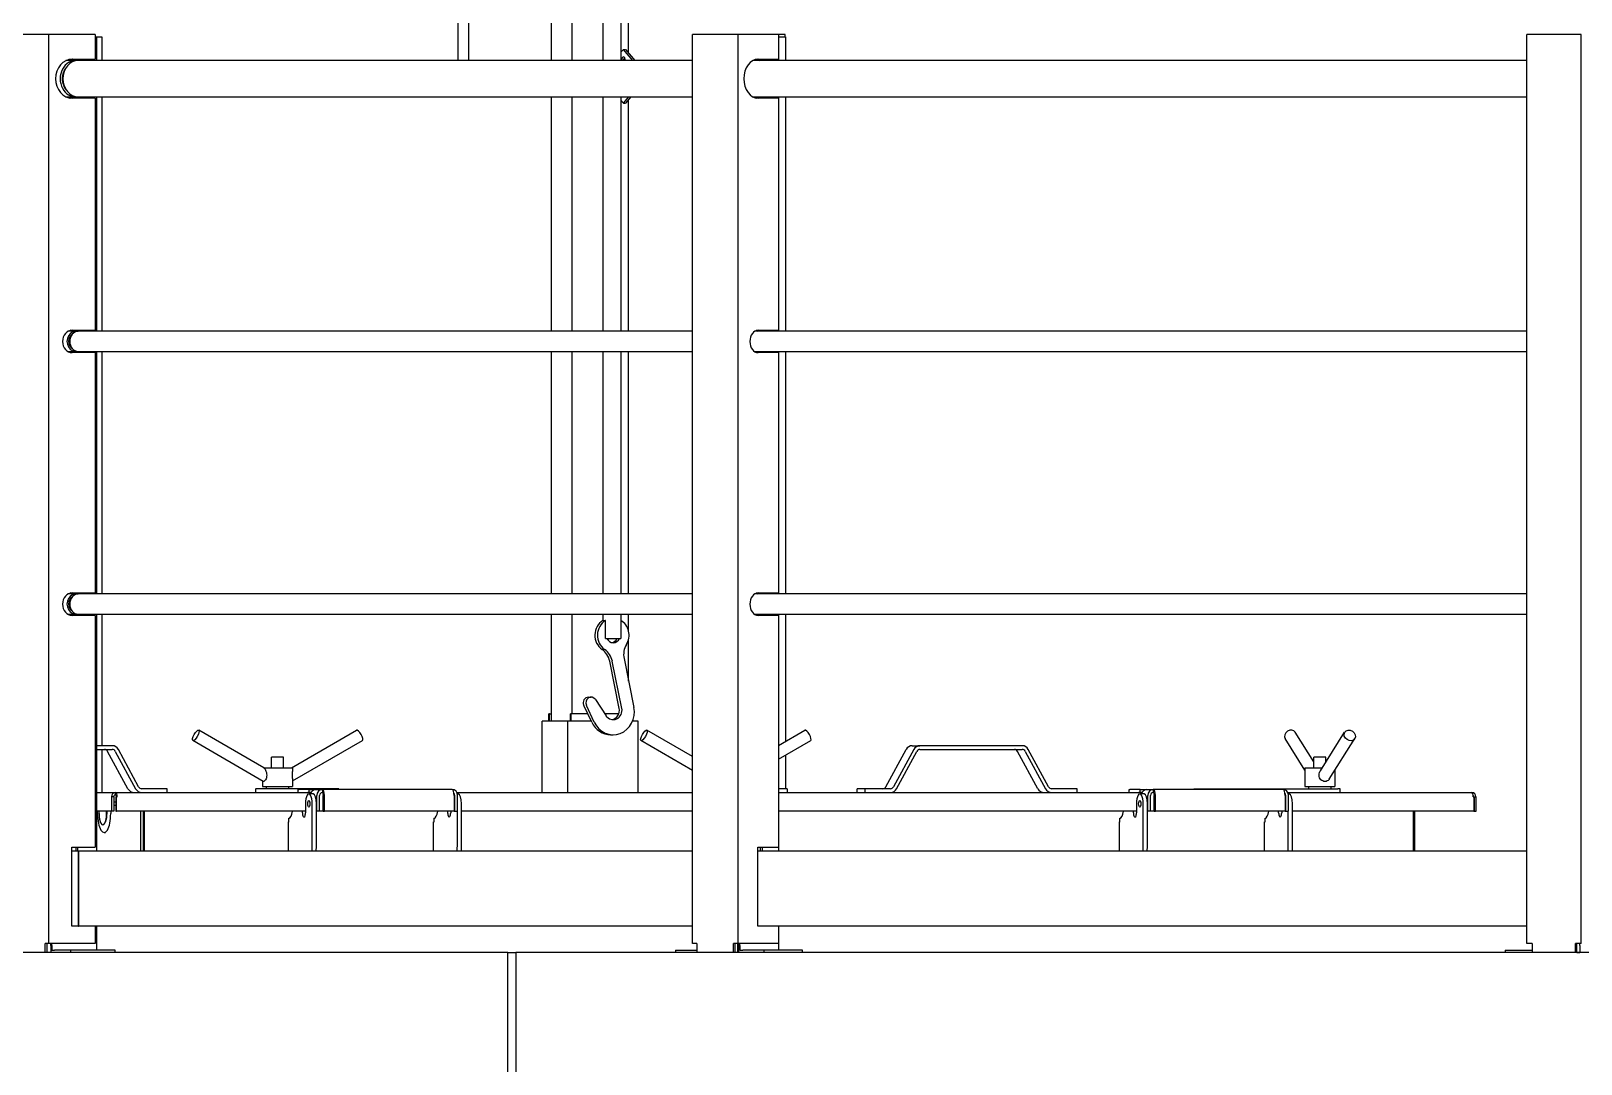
# Model space of a CAD drawing. Header units: millimetres. Extents: x 0 to 100323, y 0 to 59400.
# Drawn here: x 8368 to 10435, y 50952 to 52328 of the extents above; entities that cross this region are included whole.
import ezdxf

# ---------------------------------------------------------------- set-up
doc = ezdxf.new("R2010")
doc.units = ezdxf.units.MM
doc.header["$LTSCALE"] = 100
doc.layers.add('Visible', color=7, linetype='Continuous', lineweight=25)

msp = doc.modelspace()

# ---------------------------------------------------------------- linework, layer by layer
at = {"layer": 'Visible'}
for p, q in [((8937.4, 52475.3), (8937.4, 52288.7)), ((8951.4, 52475.3), (8951.4, 52288.7)), ((9130.8, 52458.5), (9130.8, 52288.7)), ((9154.8, 52436.3), (9154.8, 52288.7)), ((9062.4, 52288.7), (9062.4, 52408.5)), ((9089.8, 52288.7), (9089.8, 52408.5)), ((9165, 52298.6), (9165, 52408.5)), ((8392.1, 52323.5), (8344.5, 52323.5)), ((8454, 52323.5), (8392.1, 52323.5)), ((8392.1, 51112.5), (8392.1, 52323.5)), ((8454, 52323.5), (8454, 52290.5)), ((8454, 52320.5), (8455.6, 52320.5)), ((8455.6, 52320.5), (8455.6, 52288.7)), ((8455.6, 52320.5), (8458, 52320.5)), ((8458, 52320.5), (8462.8, 52320.5)), ((8462.8, 52320.5), (8462.8, 52288.7)), ((9158.1, 52303.6), (9154.8, 52299.7)), ((9158.1, 52303.6), (9160.7, 52303.6)), ((9170.8, 52288.7), (9158.1, 52303.6)), ((9160.7, 52303.6), (9173.4, 52288.7)), ((9310.9, 52323.5), (9250, 52323.5)), ((9250, 51112.5), (9250, 52323.5)), ((9364.7, 52323.5), (9310.9, 52323.5)), ((9310.9, 51112.5), (9310.9, 52323.5)), ((9364.7, 52323.5), (9364.7, 52290.5)), ((9373.8, 52323.5), (9364.7, 52323.5)), ((9364.7, 52320.5), (9365, 52320.5)), ((9365, 52320.5), (9365, 52288.7)), ((9365, 52320.5), (9368, 52320.5)), ((9368, 52320.5), (9374.1, 52320.5)), ((9373.8, 52320.5), (9373.8, 52323.5)), ((9374.1, 52320.5), (9374.1, 52288.7)), ((10434.8, 52323.5), (10362.7, 52323.5)), ((10362.7, 51112.5), (10362.7, 52323.5)), ((10434.8, 51112.5), (10434.8, 52323.5)), ((8427.6, 52288.7), (8414.9, 52288.7)), ((8425.8, 52288.7), (8423, 52290.5)), ((8423.1, 52290.5), (8454, 52290.5)), ((8424.6, 52290.5), (8427.3, 52288.7)), ((9250, 52288.7), (8431.3, 52288.7)), ((10362.7, 52288.7), (9330.7, 52288.7)), ((9338.4, 52288.7), (9336.2, 52290.4)), ((9337.8, 52290.5), (9364.7, 52290.5)), ((9338.1, 52290.5), (9340.4, 52288.7)), ((8411.7, 52272.7), (8411.8, 52273)), ((8411.7, 52256.3), (8411.8, 52256.1)), ((8414.9, 52240.4), (8427.6, 52240.4)), ((8454, 52238.5), (8423.1, 52238.5)), ((8431.3, 52240.4), (9250, 52240.4)), ((8454, 52238.5), (8454, 51929.5)), ((8455.6, 52240.4), (8455.6, 51928)), ((8462.8, 52240.4), (8462.8, 51928)), ((9062.4, 51928), (9062.4, 52240.4)), ((9089.8, 51928), (9089.8, 52240.4)), ((9130.8, 52240.4), (9130.8, 51928)), ((9154.8, 52240.4), (9154.8, 51928)), ((9154.8, 52235.9), (9158.1, 52232)), ((9158.1, 52232), (9165.2, 52240.4)), ((9158.1, 52232), (9160.7, 52232)), ((9167.8, 52240.4), (9160.7, 52232)), ((9165, 51928), (9165, 52237)), ((9330.7, 52240.4), (10362.7, 52240.4)), ((9364.7, 52238.5), (9337.8, 52238.5)), ((9364.7, 52238.5), (9364.7, 51929.5)), ((9365, 52240.4), (9365, 51928)), ((9374.1, 52240.4), (9374.1, 51928)), ((8427.6, 51928), (8417.4, 51928)), ((8420.8, 51921.3), (8421.2, 51921.8)), ((8422.8, 51928), (8420.9, 51929.3)), ((8422.2, 51929.5), (8424.4, 51928)), ((8423.1, 51929.5), (8454, 51929.5)), ((9250, 51928), (8431.3, 51928)), ((10362.7, 51928), (9332.9, 51928)), ((9335.8, 51928), (9334.7, 51928.9)), ((9336.1, 51929.4), (9337.9, 51928)), ((9337.8, 51929.5), (9364.7, 51929.5)), ((8417.4, 51901.1), (8427.6, 51901.1)), ((8420.8, 51907.8), (8421.2, 51907.2)), ((8454, 51899.5), (8423.1, 51899.5)), ((8431.3, 51901.1), (9250, 51901.1)), ((8454, 51899.5), (8454, 51579.5)), ((8455.6, 51901.1), (8455.6, 51578)), ((8462.8, 51901.1), (8462.8, 51578)), ((9062.4, 51578), (9062.4, 51901.1)), ((9089.8, 51578), (9089.8, 51901.1)), ((9130.8, 51901.1), (9130.8, 51578)), ((9154.8, 51901.1), (9154.8, 51578)), ((9165, 51578), (9165, 51901.1)), ((9332.9, 51901.1), (10362.7, 51901.1)), ((9364.7, 51899.5), (9337.8, 51899.5)), ((9364.7, 51899.5), (9364.7, 51579.5)), ((9365, 51901.1), (9365, 51578)), ((9374.1, 51901.1), (9374.1, 51578)), ((8427.6, 51578), (8417.4, 51578)), ((8420.8, 51571.3), (8421.2, 51571.8)), ((8422.8, 51578), (8420.9, 51579.3)), ((8422.2, 51579.5), (8424.4, 51578)), ((8423.1, 51579.5), (8454, 51579.5)), ((9250, 51578), (8431.3, 51578)), ((10362.7, 51578), (9332.9, 51578)), ((9335.8, 51578), (9334.7, 51578.9)), ((9336.1, 51579.4), (9337.9, 51578)), ((9337.8, 51579.5), (9364.7, 51579.5)), ((8417.4, 51551.1), (8427.6, 51551.1)), ((8420.8, 51557.8), (8421.2, 51557.2)), ((8454, 51549.5), (8423.1, 51549.5)), ((8431.3, 51551.1), (9250, 51551.1)), ((8454, 51549.5), (8454, 51240.5)), ((8455.6, 51551.1), (8455.6, 51235.5)), ((8462.8, 51551.1), (8462.8, 51375.8)), ((9062.4, 51418.5), (9062.4, 51551.1)), ((9089.8, 51418.5), (9089.8, 51551.1)), ((9130.8, 51551.1), (9130.8, 51542.4)), ((9134.2, 51518.5), (9134.2, 51542.7)), ((9154.7, 51542.7), (9154.7, 51518.5)), ((9154.8, 51551.1), (9154.8, 51542.6)), ((9165, 51528.5), (9165, 51551.1)), ((9332.9, 51551.1), (10362.7, 51551.1)), ((9364.7, 51549.5), (9337.8, 51549.5)), ((9364.7, 51549.5), (9364.7, 51240.5)), ((9365, 51551.1), (9365, 51235.5)), ((9374.1, 51551.1), (9374.1, 51381.5)), ((9134.2, 51518.5), (9154.7, 51518.5)), ((9165, 51461.9), (9165, 51517.4)), ((9152.6, 51425.6), (9139.9, 51488.3)), ((9156, 51425.6), (9143.3, 51488.3)), ((9158.9, 51491.8), (9172.1, 51426.8)), ((9111.5, 51440.5), (9115, 51440.5)), ((9120.7, 51437.3), (9134.9, 51415.8)), ((9059.6, 51418.5), (9058.6, 51418.5)), ((9058.6, 51408.5), (9058.6, 51418.5)), ((9059.6, 51418.5), (9062.4, 51418.5)), ((9059.6, 51408.5), (9059.6, 51418.5)), ((9062.4, 51408.5), (9062.4, 51418.5)), ((9087, 51418.5), (9087, 51408.5)), ((9087, 51418.5), (9088, 51418.5)), ((9110.5, 51418.5), (9088, 51418.5)), ((9088, 51418.5), (9088, 51408.5)), ((9115.9, 51407.1), (9105.2, 51429.6)), ((9119.3, 51407.1), (9108.7, 51429.6)), ((9152, 51418.5), (9133.1, 51418.5)), ((8678.8, 51346.3), (8591.9, 51396.4)), ((8715.8, 51346.5), (8802.2, 51396.4)), ((9083.8, 51408.5), (9049.6, 51408.5)), ((9049.6, 51313.5), (9049.6, 51408.5)), ((9083.8, 51313.5), (9083.8, 51408.5)), ((9115.2, 51408.5), (9083.8, 51408.5)), ((9177.8, 51408.5), (9170.3, 51408.5)), ((9177.8, 51313.5), (9177.8, 51408.5)), ((9250, 51361.5), (9189.5, 51396.4)), ((9365, 51376.3), (9399.9, 51396.4)), ((8476.6, 51375.8), (8455.6, 51375.8)), ((8677.8, 51328.3), (8583.9, 51382.6)), ((8717.1, 51328.8), (8810.2, 51382.6)), ((9141.1, 51390.5), (9144.5, 51390.5)), ((9250, 51343), (9181.5, 51382.6)), ((9365, 51357.8), (9407.9, 51382.6)), ((9543.2, 51375.8), (9553.4, 51375.8)), ((9689.8, 51375.8), (9553.4, 51375.8)), ((10066.8, 51343.2), (10040.3, 51385.2)), ((10078.8, 51354.2), (10053.8, 51393.8)), ((10087.3, 51342.3), (10119.7, 51393.8)), ((10099.2, 51331.3), (10133.3, 51385.2)), ((8455.6, 51370.8), (8476.6, 51370.8)), ((8462.8, 51370.8), (8462.8, 51313.5)), ((8497.4, 51318.5), (8470.4, 51368.3)), ((8480.7, 51368.3), (8507.7, 51318.5)), ((8511.8, 51321), (8484.8, 51370.8)), ((8705.1, 51360.5), (8689.1, 51360.5)), ((8689.1, 51346.5), (8689.1, 51360.5)), ((8705.1, 51346.5), (8705.1, 51360.5)), ((9374.1, 51363.1), (9374.1, 51318.5)), ((9508, 51321), (9535, 51370.8)), ((9545.3, 51370.8), (9518.3, 51321)), ((9522.4, 51318.5), (9549.4, 51368.3)), ((9553.4, 51370.8), (9689.8, 51370.8)), ((9710.6, 51318.5), (9683.6, 51368.3)), ((9693.8, 51368.3), (9720.8, 51318.5)), ((9724.9, 51321), (9697.9, 51370.8)), ((10094.8, 51360.5), (10078.8, 51360.5)), ((10078.8, 51346.5), (10078.8, 51360.5)), ((10094.8, 51354.2), (10094.8, 51360.5)), ((8678.3, 51346.5), (8717.1, 51346.5)), ((8717.1, 51346.5), (8717.1, 51341.4)), ((10066.8, 51346.5), (10089.9, 51346.5)), ((10066.8, 51346.5), (10066.8, 51321.5)), ((10106.8, 51343.2), (10106.8, 51321.5)), ((8455.6, 51313.5), (8481.1, 51313.5)), ((8481.1, 51310.5), (8481.1, 51313.5)), ((8481.1, 51313.5), (8737.2, 51313.5)), ((8549.9, 51318.5), (8515.8, 51318.5)), ((8549.9, 51313.5), (8549.9, 51318.5)), ((8667.8, 51318.5), (8668.1, 51318.5)), ((8667.8, 51318.5), (8667.8, 51313.5)), ((8731.7, 51318.5), (8668.1, 51318.5)), ((8677.1, 51328.8), (8677.1, 51321.5)), ((8677.1, 51321.5), (8717.1, 51321.5)), ((8682.1, 51318.5), (8682.1, 51321.5)), ((8712.1, 51318.5), (8712.1, 51321.5)), ((8717.1, 51332), (8717.1, 51321.5)), ((8724.6, 51317.5), (8725.2, 51317.5)), ((8724.6, 51313.5), (8724.6, 51317.5)), ((8739.2, 51317.5), (8725.2, 51317.5)), ((8778.7, 51318.5), (8731.7, 51318.5)), ((8731.7, 51318.5), (8731.7, 51317.5)), ((8739.2, 51313.5), (8737.2, 51313.5)), ((8739.2, 51317.5), (8748.1, 51317.5)), ((8739.2, 51313.5), (8739.2, 51317.5)), ((8741.6, 51313.5), (8739.2, 51313.5)), ((8748.1, 51317.5), (8756.7, 51317.5)), ((8929.6, 51317.5), (8756.7, 51317.5)), ((8756.7, 51317.5), (8756.7, 51313.5)), ((8778.7, 51318.5), (8778.7, 51317.5)), ((8936.1, 51313.5), (9250, 51313.5)), ((9376.3, 51318.5), (9365, 51318.5)), ((9365, 51313.5), (9845.1, 51313.5)), ((9376.3, 51318.5), (9376.3, 51313.5)), ((9469.9, 51313.5), (9469.9, 51318.5)), ((9480.2, 51318.5), (9469.9, 51318.5)), ((9514.2, 51318.5), (9480.2, 51318.5)), ((9480.2, 51313.5), (9480.2, 51318.5)), ((9763, 51318.5), (9729, 51318.5)), ((9763, 51313.5), (9763, 51318.5)), ((9832.5, 51317.5), (9833.1, 51317.5)), ((9832.5, 51313.5), (9832.5, 51317.5)), ((9847.1, 51317.5), (9833.1, 51317.5)), ((9847.1, 51313.5), (9845.1, 51313.5)), ((9847.1, 51317.5), (9856, 51317.5)), ((9847.1, 51313.5), (9847.1, 51317.5)), ((9849.5, 51313.5), (9847.1, 51313.5)), ((9856, 51317.5), (9864.6, 51317.5)), ((10037.5, 51317.5), (9864.6, 51317.5)), ((9864.6, 51317.5), (9864.6, 51313.5)), ((9918.5, 51318.5), (9935.6, 51318.5)), ((9918.5, 51317.5), (9918.5, 51318.5)), ((9935.6, 51317.5), (9935.6, 51318.5)), ((9935.6, 51318.5), (10110.4, 51318.5)), ((10044, 51313.5), (10289.1, 51313.5)), ((10066.8, 51321.5), (10106.8, 51321.5)), ((10071.8, 51318.5), (10071.8, 51321.5)), ((10101.8, 51318.5), (10101.8, 51321.5)), ((10113.6, 51318.5), (10110.4, 51318.5)), ((10113.6, 51313.5), (10113.6, 51318.5)), ((8475.5, 51307.5), (8475.8, 51307.5)), ((8478.6, 51307.5), (8475.8, 51307.5)), ((8475.8, 51307.5), (8475.8, 51288.5)), ((8478.6, 51307.5), (8478.6, 51288.5)), ((8481.3, 51300.5), (8478.6, 51300.5)), ((8478.6, 51296.5), (8481.3, 51296.5)), ((8481.3, 51307.5), (8481.3, 51288.5)), ((8481.3, 51307.5), (8482.3, 51307.5)), ((8482.3, 51288.5), (8482.3, 51307.5)), ((8482.3, 51307.5), (8483.2, 51307.5)), ((8734.3, 51298.5), (8734.3, 51286.5)), ((8744.4, 51311.5), (8738.7, 51311.5)), ((8743.2, 51244), (8743.2, 51298.5)), ((8748.8, 51244), (8748.8, 51298.5)), ((8749.2, 51288.5), (8749.2, 51309.5)), ((8752.9, 51288.5), (8752.9, 51309.5)), ((8758, 51288.5), (8758, 51309.5)), ((8759.4, 51288.5), (8759.4, 51309.5)), ((8932.3, 51309.5), (8932.3, 51288.5)), ((8933.3, 51288.5), (8933.3, 51309.5)), ((8937.9, 51311.5), (8936.9, 51311.5)), ((8937.1, 51288.5), (8937.1, 51309.5)), ((8942.4, 51244), (8942.4, 51298.5)), ((9842.2, 51298.5), (9842.2, 51286.5)), ((9852.3, 51311.5), (9846.6, 51311.5)), ((9851.1, 51244), (9851.1, 51298.5)), ((9856.7, 51244), (9856.7, 51298.5)), ((9857.1, 51288.5), (9857.1, 51309.5)), ((9860.8, 51288.5), (9860.8, 51309.5)), ((9865.9, 51288.5), (9865.9, 51309.5)), ((9867.3, 51288.5), (9867.3, 51309.5)), ((10040.2, 51309.5), (10040.2, 51288.5)), ((10041.2, 51288.5), (10041.2, 51309.5)), ((10045.8, 51311.5), (10044.8, 51311.5)), ((10045, 51288.5), (10045, 51309.5)), ((10050.3, 51244), (10050.3, 51298.5)), ((10291.1, 51307.5), (10292, 51307.5)), ((10292, 51307.5), (10292, 51288.5)), ((10292, 51307.5), (10292.2, 51307.5)), ((10292.2, 51307.5), (10292.2, 51288.5)), ((10292.2, 51307.5), (10295, 51307.5)), ((10295, 51288.5), (10295, 51307.5)), ((8475.8, 51288.5), (8455.6, 51288.5)), ((8457.1, 51285.5), (8457.1, 51288.5)), ((8459, 51285.5), (8459, 51288.5)), ((8468.9, 51285.5), (8468.9, 51288.5)), ((8469.2, 51288.5), (8469.2, 51285.5)), ((8469.2, 51288.5), (8469.2, 51285.5)), ((8474.5, 51288.5), (8474.5, 51285.5)), ((8478.6, 51288.5), (8475.8, 51288.5)), ((8481.3, 51288.5), (8482.3, 51288.5)), ((8734.3, 51288.5), (8482.3, 51288.5)), ((8514.4, 51288.5), (8514.4, 51235.5)), ((8518.2, 51235.5), (8518.2, 51288.5)), ((8518.2, 51288.5), (8518.2, 51235.5)), ((8519.5, 51235.5), (8519.5, 51288.5)), ((8711.5, 51235.5), (8711.5, 51274.5)), ((8711.5, 51274.5), (8711.7, 51274.5)), ((8711.7, 51274), (8711.5, 51274)), ((8711.7, 51278.1), (8711.7, 51274)), ((8730.2, 51286.5), (8730.2, 51288.5)), ((8748.8, 51288.5), (8749.2, 51288.5)), ((8752.9, 51288.5), (8749.2, 51288.5)), ((8758, 51288.5), (8752.9, 51288.5)), ((8758, 51288.5), (8759.4, 51288.5)), ((8932.3, 51288.5), (8759.4, 51288.5)), ((8905.1, 51235.5), (8905.1, 51274.5)), ((8905.1, 51274.5), (8905.3, 51274.5)), ((8905.3, 51274), (8905.1, 51274)), ((8905.3, 51278.1), (8905.3, 51274)), ((8923.8, 51286.5), (8923.8, 51288.5)), ((8927.9, 51288.5), (8927.9, 51286.5)), ((8932.3, 51288.5), (8933.3, 51288.5)), ((8933.3, 51288.5), (8937.1, 51288.5)), ((8936.7, 51244), (8936.7, 51288.5)), ((9250, 51288.5), (8942.4, 51288.5)), ((9842.2, 51288.5), (9365, 51288.5)), ((9819.4, 51235.5), (9819.4, 51274.5)), ((9819.4, 51274.5), (9819.6, 51274.5)), ((9819.6, 51274), (9819.4, 51274)), ((9819.6, 51278.1), (9819.6, 51274)), ((9838.1, 51286.5), (9838.1, 51288.5)), ((9856.7, 51288.5), (9857.1, 51288.5)), ((9860.8, 51288.5), (9857.1, 51288.5)), ((9865.9, 51288.5), (9860.8, 51288.5)), ((9865.9, 51288.5), (9867.3, 51288.5)), ((10040.2, 51288.5), (9867.3, 51288.5)), ((10012.9, 51235.5), (10012.9, 51274.5)), ((10012.9, 51274.5), (10013.2, 51274.5)), ((10013.2, 51274), (10012.9, 51274)), ((10013.2, 51278.1), (10013.2, 51274)), ((10031.7, 51286.5), (10031.7, 51288.5)), ((10035.8, 51288.5), (10035.8, 51286.5)), ((10040.2, 51288.5), (10041.2, 51288.5)), ((10041.2, 51288.5), (10045, 51288.5)), ((10044.6, 51244), (10044.6, 51288.5)), ((10292, 51288.5), (10050.3, 51288.5)), ((10211, 51288.5), (10211, 51235.5)), ((10213.4, 51235.5), (10213.4, 51288.5)), ((10292, 51288.5), (10292.2, 51288.5)), ((10292.2, 51288.5), (10295, 51288.5)), ((8465.8, 51260), (8467.4, 51260)), ((8422.6, 51135.5), (8422.6, 51240.5)), ((8422.6, 51240.5), (8454, 51240.5)), ((8431.1, 51235.5), (8422.6, 51235.5)), ((8428.6, 51235.5), (8428.6, 51240.5)), ((8430.2, 51240.5), (8430.2, 51235.5)), ((8431.1, 51235.5), (8431.1, 51135.5)), ((8431.8, 51235.5), (8431.1, 51235.5)), ((8431.8, 51235.5), (8431.8, 51135.5)), ((9250, 51235.5), (8431.8, 51235.5)), ((9337.4, 51135.5), (9337.4, 51240.5)), ((9337.4, 51240.5), (9364.7, 51240.5)), ((10362.7, 51235.5), (9337.4, 51235.5)), ((9340.9, 51235.5), (9340.9, 51240.5)), ((9342.9, 51240.5), (9342.9, 51235.5)), ((8423.6, 51135.5), (8422.6, 51135.5)), ((8431.1, 51135.5), (8423.6, 51135.5)), ((8431.1, 51135.5), (8431.8, 51135.5)), ((9250, 51135.5), (8431.8, 51135.5)), ((8454, 51135.5), (8454, 51112.5)), ((8455.6, 51135.5), (8455.6, 51103.5)), ((9338.3, 51135.5), (9337.4, 51135.5)), ((10362.7, 51135.5), (9338.3, 51135.5)), ((9364.7, 51135.5), (9364.7, 51112.5)), ((9365, 51135.5), (9365, 51103.5)), ((8392.1, 51112.5), (8387.3, 51112.5)), ((8387.3, 51100.5), (8387.3, 51112.5)), ((8389.9, 51100.5), (8389.9, 51112.5)), ((8399.7, 51112.5), (8392.1, 51112.5)), ((8394.6, 51109.5), (8394.6, 51112.5)), ((8394.6, 51109.5), (8394.6, 51100.5)), ((8396.2, 51109.5), (8396.2, 51112.5)), ((8396.2, 51109.5), (8396.2, 51103.5)), ((8454, 51112.5), (8399.7, 51112.5)), ((9256.1, 51112.5), (9250, 51112.5)), ((9256.1, 51112.5), (9256.1, 51100.5)), ((9310.9, 51112.5), (9304.8, 51112.5)), ((9304.8, 51100.5), (9304.8, 51112.5)), ((9307, 51100.5), (9307, 51112.5)), ((9310.7, 51100.5), (9310.7, 51112.5)), ((9317.5, 51112.5), (9310.9, 51112.5)), ((9311.4, 51109.5), (9311.4, 51112.5)), ((9311.4, 51109.5), (9311.4, 51100.5)), ((9313.4, 51109.5), (9313.4, 51112.5)), ((9313.4, 51109.5), (9313.4, 51103.5)), ((9364.7, 51112.5), (9317.5, 51112.5)), ((10369.9, 51112.5), (10362.7, 51112.5)), ((10369.9, 51112.5), (10369.9, 51100.5)), ((10434.8, 51112.5), (10427.6, 51112.5)), ((10427.6, 51100.5), (10427.6, 51112.5)), ((10429.4, 51100.5), (10429.4, 51112.5)), ((10433.2, 51109.5), (10433.2, 51112.5)), ((10433.2, 51109.5), (10433.2, 51100.5)), ((9004.2, 51100.5), (7596.9, 51100.5)), ((8396.2, 51103.5), (8399.4, 51103.5)), ((8421.1, 51103.5), (8399.4, 51103.5)), ((8480.5, 51103.5), (8421.1, 51103.5)), ((8421.1, 51103.5), (8421.1, 51100.5)), ((8480.5, 51100.5), (8480.5, 51103.5)), ((9004.2, 51100.5), (9014.5, 51100.5)), ((9004.2, 50800.5), (9004.2, 51100.5)), ((9014.5, 51100.5), (9014.5, 50800.5)), ((11170.7, 51100.5), (9014.5, 51100.5)), ((9227.5, 51103.5), (9255.2, 51103.5)), ((9227.5, 51103.5), (9227.5, 51100.5)), ((9255.2, 51103.5), (9256.1, 51103.5)), ((9313.4, 51103.5), (9317.5, 51103.5)), ((9345.2, 51103.5), (9317.5, 51103.5)), ((9396.8, 51103.5), (9345.2, 51103.5)), ((9345.2, 51103.5), (9345.2, 51100.5)), ((9396.8, 51100.5), (9396.8, 51103.5)), ((10333.8, 51103.5), (10366.7, 51103.5)), ((10333.8, 51103.5), (10333.8, 51100.5)), ((10366.7, 51103.5), (10369.9, 51103.5)), ((10429.4, 51100.5), (10433.2, 51100.5))]:
    msp.add_line(p, q, dxfattribs=at)
for centre, major_axis, ratio, start_param, end_param in [((8423.1, 52264.5), (0, -26), 0.848715, 3.141593, 6.283185), ((8427.6, 52264.5), (0, -24.2), 0.845204, 3.049734, 6.375044), ((8431.3, 52264.5), (0, -24.2), 0.844741, 3.141593, 6.283185), ((9158.1, 52288.6), (0, 5), 0.490845, 4.730374, 7.835996), ((9160.7, 52288.6), (0, -5), 0.490845, 3.703141, 4.694404), ((9337.8, 52264.5), (0, -26), 0.736258, 3.141593, 6.283185), ((8427.6, 52264.5), (0, -20.5), 0.844972, 4.301062, 5.123716), ((8427.6, 52264.5), (0, -20.9), 0.845204, 3.893128, 5.53165), ((8417.1, 52264.5), (0, -26), 0.848715, 0.134733, 0.37951), ((8418.7, 52264.5), (0, -26), 0.848715, 0.098536, 0.37951), ((9330.9, 52264.5), (0, -26), 0.736258, 0.180847, 0.37951), ((9332.9, 52264.5), (0, -26), 0.736258, 0.12718, 0.37951), ((8423.1, 51914.5), (0, -15), 0.848715, 3.141593, 6.283185), ((8427.6, 51914.5), (0, -13.4), 0.845204, 2.976135, 6.448643), ((8427.6, 51914.5), (0, -10.5), 0.844972, 4.011998, 5.41278), ((8427.6, 51914.5), (0, -10.8), 0.845204, 3.64159, 5.783188), ((8431.3, 51914.5), (0, -13.4), 0.844741, 3.141593, 6.283185), ((9337.8, 51914.5), (0, -15), 0.736258, 3.141593, 6.283185), ((8417.1, 51914.5), (0, -15), 0.848715, 0.234989, 0.458615), ((8418.7, 51914.5), (0, -15), 0.848715, 0.171357, 0.458615), ((9330.9, 51914.5), (0, -15), 0.736258, 0.317047, 0.458615), ((9332.9, 51914.5), (0, -15), 0.736258, 0.221662, 0.458615), ((8423.1, 51564.5), (0, -15), 0.848715, 3.141593, 6.283185), ((8427.6, 51564.5), (0, -13.4), 0.845204, 2.976135, 6.448643), ((8427.6, 51564.5), (0, 10.5), 0.844972, 0.870405, 2.271187), ((8427.6, 51564.5), (0, -10.8), 0.845204, 3.64159, 5.783188), ((8431.3, 51564.5), (0, -13.4), 0.844741, 3.141593, 6.283185), ((9337.8, 51564.5), (0, -15), 0.736258, 3.141593, 6.283185), ((8417.1, 51564.5), (0, -15), 0.848715, 0.234989, 0.458615), ((8418.7, 51564.5), (0, -15), 0.848715, 0.171357, 0.458615), ((9141.1, 51523), (0, 22.5), 0.939693, 0.508284, 2.570614), ((9144.5, 51523), (0, 22.5), 0.939693, 0.506171, 2.570614), ((9144.5, 51523), (0, -22.5), 0.939693, 0.993876, 2.635422), ((9330.9, 51564.5), (0, -15), 0.736258, 0.317047, 0.458615), ((9332.9, 51564.5), (0, -15), 0.736258, 0.221662, 0.458615), ((9144.5, 51523), (0, -10), 0.939693, 5.173577, 7.392793), ((9141.1, 51523), (0, -10), 0.939693, 0.183005, 1.109608), ((9116.9, 51483), (0, 25), 0.939693, 4.923838, 5.712206), ((9120.4, 51483), (0, 25), 0.939693, 4.923838, 5.712206), ((9181.9, 51497.1), (0, -25), 0.939693, 4.135469, 4.923838), ((9111.5, 51433), (0, 7.5), 0.939693, 0, 2.034862), ((9115, 51433), (0, 7.5), 0.939693, 5.323254, 8.318048), ((9144.5, 51420.5), (0, -30), 0.939693, 5.176455, 8.06543), ((9144.5, 51423), (0, -12.5), 0.939693, 5.323254, 8.06543), ((9141.1, 51423), (0, -12.5), 0.939693, 0.146107, 1.782245), ((8806.2, 51389.5), (-4, 6.93), 0.300662, 3.141593, 6.283185), ((9141.1, 51420.5), (0, -30), 0.939693, 5.176455, 6.283185), ((9403.9, 51389.5), (-4, 6.93), 0.300662, 3.141593, 6.283185), ((10047, 51389.5), (-6.77, -4.27), 0.826061, 3.141593, 6.283185), ((8476.6, 51365.8), (0, 10), 0.939693, 5.235988, 6.283185), ((9543.2, 51365.8), (0, 10), 0.939693, 0, 1.047198), ((9553.4, 51365.8), (0, 10), 0.939693, 0, 1.047198), ((9689.8, 51365.8), (0, 10), 0.939693, 5.235988, 6.283185), ((8466.4, 51365.8), (0, 5), 0.939693, 5.235988, 6.283185), ((8476.6, 51365.8), (0, 5), 0.939693, 5.235988, 6.283185), ((9553.4, 51365.8), (0, 5), 0.939693, 0, 1.047198), ((9679.5, 51365.8), (0, 5), 0.939693, 5.235988, 6.283185), ((9689.8, 51365.8), (0, 5), 0.939693, 5.235988, 6.283185), ((8481.1, 51307.5), (0, 6), 0.939693, 0, 1.570796), ((8481.1, 51307.5), (0, 6), 0.34202, 4.712389, 6.283185), ((8505.6, 51323.5), (0, -10), 0.939693, 5.235988, 6.283185), ((8515.8, 51323.5), (0, -10), 0.939693, 5.235988, 6.283185), ((8515.8, 51323.5), (0, -5), 0.939693, 5.235988, 6.283185), ((8738.7, 51298.5), (0, 13), 0.34202, 4.712389, 7.853982), ((8748.1, 51309.5), (0, 8), 0.939693, 0, 1.318116), ((8756.7, 51309.5), (0, 8), 0.939693, 0, 1.570796), ((8756.7, 51309.5), (0, 4), 0.939693, 0, 1.570796), ((8756.7, 51309.5), (0, 8), 0.34202, 4.712389, 6.283185), ((8756.7, 51309.5), (0, 4), 0.34202, 4.712389, 6.283185), ((8929.6, 51309.5), (0, 8), 0.34202, 4.712389, 6.283185), ((8929.6, 51309.5), (0, 8), 0.939693, 4.712389, 6.283185), ((8929.6, 51309.5), (0, 4), 0.939693, 4.712389, 5.539725), ((9504, 51323.5), (0, -5), 0.939693, 0, 1.047198), ((9514.2, 51323.5), (0, -5), 0.939693, 0, 1.047198), ((9514.2, 51323.5), (0, -10), 0.939693, 0, 1.047198), ((9718.7, 51323.5), (0, -10), 0.939693, 5.235988, 6.283185), ((9729, 51323.5), (0, -10), 0.939693, 5.235988, 6.283185), ((9729, 51323.5), (0, -5), 0.939693, 5.235988, 6.283185), ((9846.6, 51298.5), (0, 13), 0.34202, 4.712389, 7.853982), ((9856, 51309.5), (0, 8), 0.939693, 0, 1.318116), ((9864.6, 51309.5), (0, 8), 0.939693, 0, 1.570796), ((9864.6, 51309.5), (0, 4), 0.939693, 0, 1.570796), ((9864.6, 51309.5), (0, 8), 0.34202, 4.712389, 6.283185), ((9864.6, 51309.5), (0, 4), 0.34202, 4.712389, 6.283185), ((10037.5, 51309.5), (0, 8), 0.34202, 4.712389, 6.283185), ((10037.5, 51309.5), (0, 8), 0.939693, 4.712389, 6.283185), ((10037.5, 51309.5), (0, 4), 0.939693, 4.712389, 5.539725), ((10289.1, 51307.5), (0, 6), 0.34202, 4.712389, 6.283185), ((10289.1, 51307.5), (0, 6), 0.939693, 4.712389, 6.283185), ((8481.1, 51307.5), (0, 3), 0.939693, 0, 1.570796), ((8481.1, 51307.5), (0, 3), 0.34202, 4.712389, 6.283185), ((8744.4, 51298.5), (0, 13), 0.34202, 4.712389, 6.283185), ((8937.9, 51298.5), (0, 13), 0.34202, 4.712389, 6.283185), ((9852.3, 51298.5), (0, 13), 0.34202, 4.712389, 6.283185), ((10045.8, 51298.5), (0, 13), 0.34202, 4.712389, 6.283185), ((10289.1, 51307.5), (0, -3), 0.939693, 1.570796, 2.398133), ((8465.8, 51285.5), (0, -25.5), 0.34202, 4.712389, 7.853982), ((8464.1, 51285.5), (0, -15), 0.34202, 4.712389, 7.853982), ((8712, 51278.1), (0, 1), 0.34202, 0.05408, 1.570796), ((8711.7, 51296.5), (0, -17.5), 0.34202, 0.05408, 1.096016), ((8732.2, 51286.5), (0, -6), 0.34202, 4.712389, 7.853982), ((8905.6, 51278.1), (0, 1), 0.34202, 0.05408, 1.570796), ((8905.3, 51296.5), (0, -17.5), 0.34202, 0.05408, 1.096016), ((8925.8, 51286.5), (0, -6), 0.34202, 4.712389, 7.853982), ((9819.9, 51278.1), (0, 1), 0.34202, 0.05408, 1.570796), ((9819.6, 51296.5), (0, -17.5), 0.34202, 0.05408, 1.096016), ((9840.1, 51286.5), (0, -6), 0.34202, 4.712389, 7.853982), ((10013.5, 51278.1), (0, 1), 0.34202, 0.05408, 1.570796), ((10013.2, 51296.5), (0, -17.5), 0.34202, 0.05408, 1.096016), ((10033.7, 51286.5), (0, -6), 0.34202, 4.712389, 7.853982), ((8726.1, 51244), (0, -50), 0.34202, 1.399967, 1.570796), ((8731.7, 51244), (0, 50), 0.34202, 4.541559, 4.712389), ((8919.6, 51244), (0, -50), 0.34202, 1.399967, 1.570796), ((8925.3, 51244), (0, 50), 0.34202, 4.541559, 4.712389), ((9834, 51244), (0, -50), 0.34202, 1.399967, 1.570796), ((9839.6, 51244), (0, 50), 0.34202, 4.541559, 4.712389), ((10027.5, 51244), (0, -50), 0.34202, 1.399967, 1.570796), ((10033.2, 51244), (0, 50), 0.34202, 4.541559, 4.712389)]:
    msp.add_ellipse(centre, major_axis=major_axis, ratio=ratio, start_param=start_param, end_param=end_param, dxfattribs=at)
for centre, major_axis, ratio in [((8587.9, 51389.5), (-4, -6.93), 0.300662), ((9185.5, 51389.5), (-4, -6.93), 0.300662), ((10126.5, 51389.5), (6.77, -4.27), 0.826061), ((8738.7, 51298.5), (0, -4.5), 0.34202), ((9846.6, 51298.5), (0, -4.5), 0.34202)]:
    msp.add_ellipse(centre, major_axis=major_axis, ratio=ratio, dxfattribs=at)
for points, knots in [([(8414.4, 52277.9), (8413.8, 52277.1), (8413.3, 52276.2), (8412.4, 52274.5), (8412.1, 52273.8), (8411.8, 52273)], [5.5998259, 5.5998259, 5.5998259, 5.5998259, 5.7480376, 5.7480376, 5.8718585, 5.8718585, 5.8718585, 5.8718585]), ([(8423.4, 51924.2), (8423.2, 51924), (8423, 51923.8), (8422.2, 51923.1), (8421.7, 51922.5), (8421.2, 51921.8)], [5.2952994, 5.2952994, 5.2952994, 5.2952994, 5.3609337, 5.3609337, 5.5827942, 5.5827942, 5.5827942, 5.5827942]), ([(8423.4, 51554.9), (8423.2, 51555.1), (8423, 51555.2), (8422.2, 51555.9), (8421.7, 51556.5), (8421.2, 51557.2)], [6.8660958, 6.8660958, 6.8660958, 6.8660958, 6.9317301, 6.9317301, 7.1535906, 7.1535906, 7.1535906, 7.1535906]), ([(9134.2, 51542.7), (9134.1, 51542.6), (9134.1, 51542.6), (9133.4, 51542.4), (9132.9, 51542.3), (9132.1, 51542.1), (9131.8, 51542), (9131.2, 51542), (9131, 51542.1), (9130.8, 51542.2), (9130.8, 51542.3), (9130.8, 51542.4)], [10.6043604, 10.6043604, 10.6043604, 10.6043604, 10.6428901, 10.6428901, 10.8747015, 10.8747015, 11.1065129, 11.1065129, 11.3383242, 11.3383242, 11.514881, 11.514881, 11.514881, 11.514881]), ([(8678.8, 51346.3), (8678.8, 51346.3), (8678.8, 51346.2), (8679.1, 51346.1), (8679.3, 51345.8), (8680.1, 51345), (8680.6, 51344.2), (8681.4, 51342.4), (8681.8, 51341.3), (8682.4, 51338.9), (8682.6, 51337.6), (8682.6, 51335.4), (8682.4, 51334.2), (8681.9, 51332.1), (8681.4, 51331.2), (8680.5, 51329.8), (8680, 51329.2), (8679.1, 51328.4), (8678.6, 51328.2), (8678.1, 51328.2), (8678, 51328.3), (8677.8, 51328.3)], [1.504493, 1.504493, 1.504493, 1.504493, 1.53123, 1.53123, 1.694843, 1.694843, 2.022068, 2.022068, 2.378652, 2.378652, 2.735236, 2.735236, 3.057187, 3.057187, 3.379138, 3.379138, 3.679571, 3.679571, 3.980005, 3.980005, 4.114107, 4.114107, 4.114107, 4.114107]), ([(8717, 51336.4), (8717, 51337.6), (8717, 51338.9), (8717.1, 51340.5), (8717.1, 51341), (8717.1, 51341.4)], [0, 0, 0, 0, 0.3565839, 0.3565839, 0.4913388, 0.4913388, 0.4913388, 0.4913388]), ([(8717.1, 51332), (8717.1, 51332.3), (8717.1, 51332.7), (8717, 51334.2), (8717, 51335.4), (8717, 51336.4)], [4.7751278, 4.7751278, 4.7751278, 4.7751278, 4.9028228, 4.9028228, 5.224774, 5.224774, 5.224774, 5.224774]), ([(10085.5, 51336.4), (10085.5, 51337.6), (10085.8, 51338.9), (10086.5, 51340.9), (10086.8, 51341.6), (10087.3, 51342.3)], [0, 0, 0, 0, 0.3565839, 0.3565839, 0.5891899, 0.5891899, 0.5891899, 0.5891899]), ([(10099.2, 51331.3), (10099, 51331), (10098.8, 51330.7), (10098, 51329.8), (10097.3, 51329.2), (10095.5, 51328.4), (10094.5, 51328.2), (10092.7, 51328.2), (10091.6, 51328.4), (10089.7, 51329.2), (10088.8, 51329.8), (10087.3, 51331.2), (10086.6, 51332.1), (10085.7, 51334.2), (10085.5, 51335.4), (10085.5, 51336.4)], [3.269091, 3.269091, 3.269091, 3.269091, 3.379138, 3.379138, 3.679571, 3.679571, 3.980005, 3.980005, 4.280438, 4.280438, 4.580872, 4.580872, 4.902823, 4.902823, 5.224774, 5.224774, 5.224774, 5.224774]), ([(8469.2, 51285.5), (8469.2, 51284.1), (8469.1, 51282.7), (8468.9, 51280.1), (8468.7, 51278.9), (8468.2, 51276.8), (8468, 51275.9), (8467.5, 51274.7), (8467.3, 51274.3), (8467, 51273.9), (8467, 51273.8), (8467, 51273.8)], [3.141593, 3.141593, 3.141593, 3.141593, 3.428745, 3.428745, 3.710407, 3.710407, 3.97303, 3.97303, 4.198357, 4.198357, 4.337923, 4.337923, 4.337923, 4.337923]), ([(8469.1, 51282.1), (8469.1, 51282.1), (8469.1, 51282.1), (8469, 51283.3), (8468.9, 51284.4), (8468.9, 51285.5)], [6.0425509, 6.0425509, 6.0425509, 6.0425509, 6.0519942, 6.0519942, 6.2831853, 6.2831853, 6.2831853, 6.2831853])]:
    msp.add_open_spline(points, degree=3, knots=knots, dxfattribs=at)
for points in [[(8411.8, 52256.1), (8412.5, 52254.3), (8413.3, 52252.7), (8414.4, 52251.1)], [(8421.2, 51907.2), (8421.8, 51906.3), (8422.6, 51905.6), (8423.4, 51904.9)], [(8421.2, 51571.8), (8421.8, 51572.7), (8422.6, 51573.5), (8423.4, 51574.2)]]:
    msp.add_open_spline(points, degree=3, dxfattribs=at)

doc.saveas('drawing.dxf')
